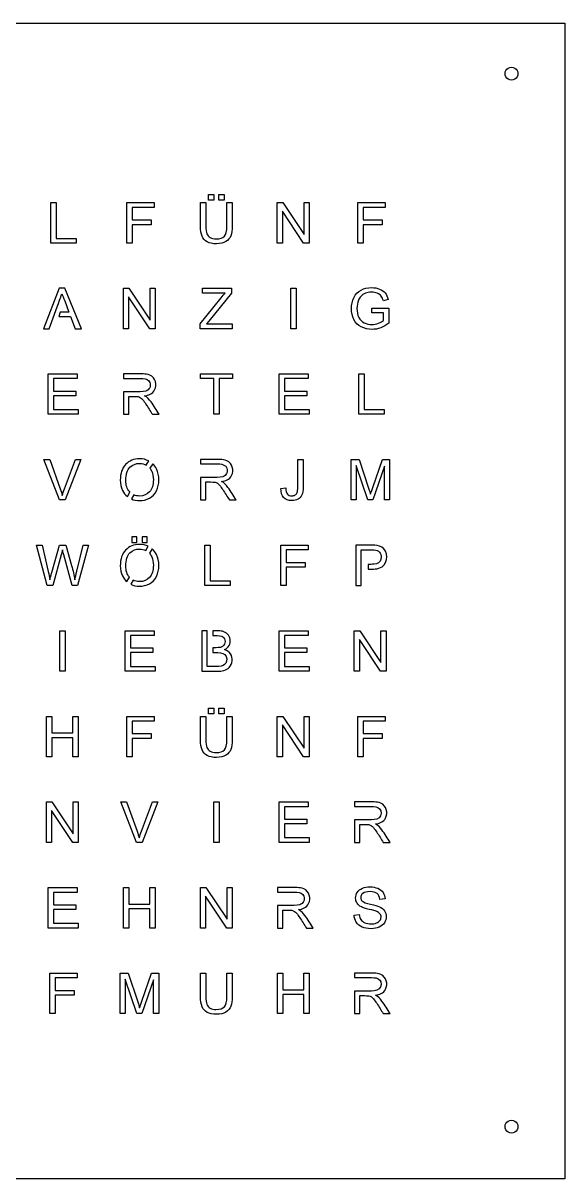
# Model space of a CAD drawing. Extents: x 0 to 450, y 0 to 450.
# Drawn here: x 238.8 to 450, y 0 to 450 of the extents above; entities that cross this region are included whole.
import ezdxf

# ---------------------------------------------------------------- set-up
doc = ezdxf.new("R2010")
doc.units = 0
doc.layers.get('0').update_dxf_attribs({"linetype": 'CONTINUOUS'})

msp = doc.modelspace()

# ---------------------------------------------------------------- linework, layer by layer
at = {"color": 7}
for p, q in [((0, 450), (450, 450)), ((450, 450), (450, 0)), ((431.67917, 430.345919), (431.67917, 430.345919)), ((311.106907, 381.060762), (311.106907, 383.26291)), ((311.106907, 383.26291), (313.126447, 383.26291)), ((313.126447, 383.26291), (313.126447, 381.060762)), ((315.113747, 381.060762), (315.113747, 383.26291)), ((315.113747, 383.26291), (317.133277, 383.26291)), ((317.133277, 383.26291), (317.133277, 381.060762)), ((249.667457, 364.345918), (249.667457, 380.093965)), ((249.667457, 380.093965), (251.751447, 380.093965)), ((251.751447, 380.093965), (251.751447, 366.204316)), ((279.259257, 364.345918), (279.259257, 380.093965)), ((279.259257, 380.093965), (289.883277, 380.093965)), ((289.883277, 378.235566), (281.343237, 378.235566)), ((281.343237, 378.235566), (281.343237, 373.358613)), ((289.883277, 380.093965), (289.883277, 378.235566)), ((307.959447, 370.995332), (307.959447, 380.093965)), ((307.959447, 380.093965), (310.043437, 380.093965)), ((310.043437, 380.093965), (310.043437, 371.006074)), ((313.126447, 381.060762), (311.106907, 381.060762)), ((317.133277, 381.060762), (315.113747, 381.060762)), ((318.261207, 380.093965), (320.345197, 380.093965)), ((318.261207, 371.006074), (318.261207, 380.093965)), ((320.345197, 380.093965), (320.345197, 370.995332)), ((337.905737, 364.345918), (337.905737, 380.093965)), ((337.905737, 380.093965), (340.043437, 380.093965)), ((340.043437, 380.093965), (348.314917, 367.729707)), ((348.314917, 367.729707), (348.314917, 380.093965)), ((348.314917, 380.093965), (350.312967, 380.093965)), ((350.312967, 380.093965), (350.312967, 364.345918)), ((369.259257, 364.345918), (369.259257, 380.093965)), ((369.259257, 380.093965), (379.883277, 380.093965)), ((379.883277, 378.235566), (371.343237, 378.235566)), ((371.343237, 378.235566), (371.343237, 373.358613)), ((379.883277, 380.093965), (379.883277, 378.235566)), ((348.175267, 364.345918), (339.903787, 376.720918)), ((339.903787, 376.720918), (339.903787, 364.345918)), ((281.343237, 373.358613), (288.733867, 373.358613)), ((288.733867, 371.500215), (281.343237, 371.500215)), ((281.343237, 371.500215), (281.343237, 364.345918)), ((288.733867, 373.358613), (288.733867, 371.500215)), ((371.343237, 373.358613), (378.733867, 373.358613)), ((378.733867, 371.500215), (371.343237, 371.500215)), ((371.343237, 371.500215), (371.343237, 364.345918)), ((378.733867, 373.358613), (378.733867, 371.500215)), ((251.751447, 366.204316), (259.507297, 366.204316)), ((259.507297, 366.204316), (259.507297, 364.345918)), ((259.507297, 364.345918), (249.667457, 364.345918)), ((281.343237, 364.345918), (279.259257, 364.345918)), ((339.903787, 364.345918), (337.905737, 364.345918)), ((350.312967, 364.345918), (348.175267, 364.345918)), ((371.343237, 364.345918), (369.259257, 364.345918)), ((252.84711, 346.76082), (246.79941, 331.01243)), ((255.09245, 346.76082), (252.84711, 346.76082)), ((261.53753, 331.01243), (255.09245, 346.76082)), ((277.905737, 331.012578), (277.905737, 346.760618)), ((277.905737, 346.760618), (280.043437, 346.760618)), ((280.043437, 346.760618), (288.314917, 334.396368)), ((288.314917, 334.396368), (288.314917, 346.760618)), ((288.314917, 346.760618), (290.312967, 346.760618)), ((290.312967, 346.760618), (290.312967, 331.012578)), ((308.808087, 344.902218), (308.808087, 346.760618)), ((308.808087, 346.760618), (320.087377, 346.760618)), ((320.087377, 346.760618), (320.087377, 344.902218)), ((343.180157, 331.012578), (343.180157, 346.760618)), ((343.180157, 346.760618), (345.264137, 346.760618)), ((345.264137, 346.760618), (345.264137, 331.012578)), ((288.175267, 331.012578), (279.903787, 343.387578)), ((279.903787, 343.387578), (279.903787, 331.012578)), ((307.894997, 332.946168), (315.962377, 343.033078)), ((317.595197, 344.902218), (308.808087, 344.902218)), ((320.087377, 344.902218), (311.246557, 333.977418)), ((381.129377, 342.356288), (379.249487, 341.840658)), ((255.0387, 341.84071), (256.68201, 337.47922)), ((374.694797, 339.036988), (381.365697, 339.047688)), ((374.694797, 337.189328), (374.694797, 339.036988)), ((381.365697, 339.047688), (381.365697, 333.203938)), ((253.32253, 337.47922), (252.70965, 335.78216)), ((252.70965, 335.78216), (257.32642, 335.78216)), ((256.68201, 337.47922), (253.32253, 337.47922)), ((257.32642, 335.78216), (259.16351, 331.01243)), ((311.246557, 333.977418), (310.290507, 332.870968)), ((379.324687, 337.189288), (374.694797, 337.189328)), ((379.324687, 334.256678), (379.324687, 337.189288)), ((246.79941, 331.01243), (249.0122, 331.01243)), ((259.16351, 331.01243), (261.53753, 331.01243)), ((279.903787, 331.012578), (277.905737, 331.012578)), ((290.312967, 331.012578), (288.175267, 331.012578)), ((307.894997, 331.012578), (307.894997, 332.946168)), ((320.345197, 331.012578), (307.894997, 331.012578)), ((310.290507, 332.870968), (320.345197, 332.870968)), ((320.345197, 332.870968), (320.345197, 331.012578)), ((345.264137, 331.012578), (343.180157, 331.012578)), ((248.571757, 297.679248), (248.571757, 313.427298)), ((248.571757, 313.427298), (259.958477, 313.427298)), ((259.958477, 311.568898), (250.655737, 311.568898)), ((250.655737, 311.568898), (250.655737, 306.745648)), ((259.958477, 313.427298), (259.958477, 311.568898)), ((277.95927, 313.42747), (277.95927, 313.42746)), ((307.970197, 311.568898), (307.970197, 313.427298)), ((307.970197, 313.427298), (320.452617, 313.427298)), ((313.158667, 311.568898), (307.970197, 311.568898)), ((313.158667, 297.679248), (313.158667, 311.568898)), ((320.452617, 311.568898), (315.242657, 311.568898)), ((315.242657, 311.568898), (315.242657, 297.679248)), ((320.452617, 313.427298), (320.452617, 311.568898)), ((338.571757, 297.679248), (338.571757, 313.427298)), ((338.571757, 313.427298), (349.958477, 313.427298)), ((349.958477, 311.568898), (340.655737, 311.568898)), ((340.655737, 311.568898), (340.655737, 306.745648)), ((349.958477, 313.427298), (349.958477, 311.568898)), ((369.667457, 297.679248), (369.667457, 313.427298)), ((369.667457, 313.427298), (371.751447, 313.427298)), ((371.751447, 313.427298), (371.751447, 299.537648)), ((250.655737, 306.745648), (259.367657, 306.745648)), ((259.367657, 306.745648), (259.367657, 304.897998)), ((340.655737, 306.745648), (349.367657, 306.745648)), ((349.367657, 306.745648), (349.367657, 304.897998)), ((259.367657, 304.897998), (250.655737, 304.897998)), ((250.655737, 304.897998), (250.655737, 299.537648)), ((349.367657, 304.897998), (340.655737, 304.897998)), ((340.655737, 304.897998), (340.655737, 299.537648)), ((260.323707, 297.679248), (248.571757, 297.679248)), ((250.655737, 299.537648), (260.323707, 299.537648)), ((260.323707, 299.537648), (260.323707, 297.679248)), ((315.242657, 297.679248), (313.158667, 297.679248)), ((350.323707, 297.679248), (338.571757, 297.679248)), ((340.655737, 299.537648), (350.323707, 299.537648)), ((350.323707, 299.537648), (350.323707, 297.679248)), ((379.507297, 297.679248), (369.667457, 297.679248)), ((371.751447, 299.537648), (379.507297, 299.537648)), ((379.507297, 299.537648), (379.507297, 297.679248)), ((253.029767, 264.345918), (246.928197, 280.093968)), ((246.928197, 280.093968), (249.184057, 280.093968)), ((249.184057, 280.093968), (253.276837, 268.653538)), ((254.952617, 268.653538), (259.206517, 280.093968)), ((261.333477, 280.093968), (255.167457, 264.345918)), ((259.206517, 280.093968), (261.333477, 280.093968)), ((284.23278, 280.37314), (284.23278, 280.37314)), ((286.83004, 277.91231), (287.80518, 279.52823)), ((307.95951, 280.09453), (307.95951, 280.09409)), ((345.887187, 269.244358), (345.887187, 280.093968)), ((345.887187, 280.093968), (347.971167, 280.093968)), ((347.971167, 280.093968), (347.971167, 269.362518)), ((366.638157, 264.345918), (366.638157, 280.093968)), ((366.638157, 280.093968), (369.774877, 280.093968)), ((369.774877, 280.093968), (373.502417, 268.943578)), ((375.092267, 269.136938), (378.862767, 280.093968)), ((378.862767, 280.093968), (381.666477, 280.093968)), ((381.666477, 280.093968), (381.666477, 264.345918)), ((289.32601, 278.46318), (288.26045, 276.69791)), ((289.32601, 278.46318), (289.32601, 278.46318)), ((373.201637, 264.345918), (368.646947, 277.752168)), ((368.646947, 277.752168), (368.646947, 264.345918)), ((379.657697, 277.526578), (375.081517, 264.345918)), ((379.657697, 264.345918), (379.657697, 277.526578)), ((279.46562, 265.70685), (280.47591, 267.38168)), ((281.9952, 266.31405), (281.04177, 264.7343)), ((339.312967, 268.814668), (341.192847, 269.072478)), ((339.312967, 268.814668), (339.312967, 268.814668)), ((255.167457, 264.345918), (253.029767, 264.345918)), ((368.646947, 264.345918), (366.638157, 264.345918)), ((375.081517, 264.345918), (373.201637, 264.345918)), ((381.666477, 264.345918), (379.657697, 264.345918)), ((281.17147, 249.92952), (281.17147, 247.72759)), ((283.19098, 249.92952), (281.17147, 249.92952)), ((281.17147, 247.72759), (283.19098, 247.72759)), ((283.19098, 247.72759), (283.19098, 249.92952)), ((285.17795, 249.92952), (285.17795, 247.72759)), ((287.19799, 249.92952), (285.17795, 249.92952)), ((285.17795, 247.72759), (287.19799, 247.72759)), ((287.19799, 247.72759), (287.19799, 249.92952)), ((248.249487, 231.012588), (244.070777, 246.760638)), ((244.070777, 246.760638), (246.208477, 246.760638)), ((246.208477, 246.760638), (248.603977, 236.437398)), ((249.978977, 236.125868), (252.976047, 246.760638)), ((253.717267, 243.011618), (250.376447, 231.012588)), ((252.976047, 246.760638), (255.489727, 246.760638)), ((257.992657, 231.012588), (254.673317, 243.011618)), ((255.489727, 246.760638), (257.745587, 238.789938)), ((259.754377, 236.641498), (262.225077, 246.760638)), ((264.319797, 246.760638), (260.001447, 231.012588)), ((262.225077, 246.760638), (264.319797, 246.760638)), ((284.23278, 247.03977), (284.23278, 247.03977)), ((286.60474, 244.69986), (287.57574, 246.30907)), ((289.13067, 245.30086), (288.08734, 243.57177)), ((289.13067, 245.30086), (289.13067, 245.30086)), ((309.667457, 231.012588), (309.667457, 246.760638)), ((309.667457, 246.760638), (311.751447, 246.760638)), ((311.751447, 246.760638), (311.751447, 232.870988)), ((339.259257, 231.012588), (339.259257, 246.760638)), ((339.259257, 246.760638), (349.883277, 246.760638)), ((349.883277, 244.902238), (341.343237, 244.902238)), ((341.343237, 244.902238), (341.343237, 240.025288)), ((349.883277, 246.760638), (349.883277, 244.902238)), ((372.6863, 246.76031), (368.52893, 246.76031)), ((368.52893, 246.76031), (368.52893, 231.01243)), ((374.95698, 246.76283), (374.95698, 246.76331)), ((341.343237, 240.025288), (348.733867, 240.025288)), ((348.733867, 240.025288), (348.733867, 238.166888)), ((373.26148, 239.2713), (373.26148, 237.41922)), ((279.26928, 232.54298), (280.29401, 234.24159)), ((348.733867, 238.166888), (341.343237, 238.166888)), ((341.343237, 238.166888), (341.343237, 231.012588)), ((250.376447, 231.012588), (248.249487, 231.012588)), ((260.001447, 231.012588), (257.992657, 231.012588)), ((281.76419, 233.09282), (280.80923, 231.511)), ((319.507297, 231.012588), (309.667457, 231.012588)), ((311.751447, 232.870988), (319.507297, 232.870988)), ((319.507297, 232.870988), (319.507297, 231.012588)), ((341.343237, 231.012588), (339.259257, 231.012588)), ((368.52893, 231.01243), (370.61252, 231.01243)), ((253.180157, 197.679248), (253.180157, 213.427298)), ((253.180157, 213.427298), (255.264137, 213.427298)), ((255.264137, 213.427298), (255.264137, 197.679248)), ((278.571757, 197.679248), (278.571757, 213.427298)), ((278.571757, 213.427298), (289.958477, 213.427298)), ((289.958477, 211.568898), (280.655737, 211.568898)), ((280.655737, 211.568898), (280.655737, 206.745648)), ((289.958477, 213.427298), (289.958477, 211.568898)), ((310.52378, 213.42734), (308.44174, 213.42734)), ((308.44174, 213.42734), (308.44174, 197.67947)), ((312.77368, 213.42734), (312.77368, 211.56906)), ((314.44345, 213.42791), (314.44439, 213.42787)), ((338.571757, 197.679248), (338.571757, 213.427298)), ((338.571757, 213.427298), (349.958477, 213.427298)), ((349.958477, 211.568898), (340.655737, 211.568898)), ((340.655737, 211.568898), (340.655737, 206.745648)), ((349.958477, 213.427298), (349.958477, 211.568898)), ((367.905737, 197.679248), (367.905737, 213.427298)), ((367.905737, 213.427298), (370.043437, 213.427298)), ((370.043437, 213.427298), (378.314917, 201.063038)), ((378.314917, 201.063038), (378.314917, 213.427298)), ((378.314917, 213.427298), (380.312967, 213.427298)), ((380.312967, 213.427298), (380.312967, 197.679248)), ((378.175267, 197.679248), (369.903787, 210.054248)), ((369.903787, 210.054248), (369.903787, 197.679248)), ((280.655737, 206.745648), (289.367657, 206.745648)), ((289.367657, 204.897998), (280.655737, 204.897998)), ((280.655737, 204.897998), (280.655737, 199.537648)), ((289.367657, 206.745648), (289.367657, 204.897998)), ((312.77368, 206.81017), (312.77368, 204.94776)), ((340.655737, 206.745648), (349.367657, 206.745648)), ((349.367657, 204.897998), (340.655737, 204.897998)), ((340.655737, 204.897998), (340.655737, 199.537648)), ((349.367657, 206.745648), (349.367657, 204.897998)), ((280.655737, 199.537648), (290.323707, 199.537648)), ((290.323707, 199.537648), (290.323707, 197.679248)), ((312.47396, 199.53775), (310.52678, 199.53775)), ((340.655737, 199.537648), (350.323707, 199.537648)), ((350.323707, 199.537648), (350.323707, 197.679248)), ((255.264137, 197.679248), (253.180157, 197.679248)), ((290.323707, 197.679248), (278.571757, 197.679248)), ((350.323707, 197.679248), (338.571757, 197.679248)), ((369.903787, 197.679248), (367.905737, 197.679248)), ((380.312967, 197.679248), (378.175267, 197.679248)), ((247.991677, 164.345918), (247.991677, 180.093968)), ((247.991677, 180.093968), (250.075657, 180.093968)), ((250.075657, 180.093968), (250.075657, 173.627168)), ((258.261207, 173.627168), (258.261207, 180.093968)), ((258.261207, 180.093968), (260.345197, 180.093968)), ((260.345197, 180.093968), (260.345197, 164.345918)), ((279.259257, 164.345918), (279.259257, 180.093968)), ((279.259257, 180.093968), (289.883277, 180.093968)), ((289.883277, 180.093968), (289.883277, 178.235568)), ((307.959447, 170.995328), (307.959447, 180.093968)), ((307.959447, 180.093968), (310.043437, 180.093968)), ((310.043437, 180.093968), (310.043437, 171.006078)), ((311.106907, 181.060758), (311.106907, 183.262908)), ((311.106907, 183.262908), (313.126447, 183.262908)), ((313.126447, 181.060758), (311.106907, 181.060758)), ((313.126447, 183.262908), (313.126447, 181.060758)), ((315.113747, 181.060758), (315.113747, 183.262908)), ((315.113747, 183.262908), (317.133277, 183.262908)), ((317.133277, 181.060758), (315.113747, 181.060758)), ((317.133277, 183.262908), (317.133277, 181.060758)), ((318.261207, 180.093968), (320.345197, 180.093968)), ((318.261207, 171.006078), (318.261207, 180.093968)), ((320.345197, 180.093968), (320.345197, 170.995328)), ((337.905737, 164.345918), (337.905737, 180.093968)), ((337.905737, 180.093968), (340.043437, 180.093968)), ((340.043437, 180.093968), (348.314917, 167.729708)), ((348.314917, 167.729708), (348.314917, 180.093968)), ((348.314917, 180.093968), (350.312967, 180.093968)), ((350.312967, 180.093968), (350.312967, 164.345918)), ((369.259257, 164.345918), (369.259257, 180.093968)), ((369.259257, 180.093968), (379.883277, 180.093968)), ((379.883277, 180.093968), (379.883277, 178.235568)), ((289.883277, 178.235568), (281.343237, 178.235568)), ((281.343237, 178.235568), (281.343237, 173.358618)), ((348.175267, 164.345918), (339.903787, 176.720918)), ((339.903787, 176.720918), (339.903787, 164.345918)), ((379.883277, 178.235568), (371.343237, 178.235568)), ((371.343237, 178.235568), (371.343237, 173.358618)), ((250.075657, 173.627168), (258.261207, 173.627168)), ((258.261207, 171.768768), (250.075657, 171.768768)), ((250.075657, 171.768768), (250.075657, 164.345918)), ((258.261207, 164.345918), (258.261207, 171.768768)), ((281.343237, 173.358618), (288.733867, 173.358618)), ((288.733867, 171.500218), (281.343237, 171.500218)), ((281.343237, 171.500218), (281.343237, 164.345918)), ((288.733867, 173.358618), (288.733867, 171.500218)), ((371.343237, 173.358618), (378.733867, 173.358618)), ((378.733867, 171.500218), (371.343237, 171.500218)), ((371.343237, 171.500218), (371.343237, 164.345918)), ((378.733867, 173.358618), (378.733867, 171.500218)), ((250.075657, 164.345918), (247.991677, 164.345918)), ((260.345197, 164.345918), (258.261207, 164.345918)), ((281.343237, 164.345918), (279.259257, 164.345918)), ((339.903787, 164.345918), (337.905737, 164.345918)), ((350.312967, 164.345918), (348.175267, 164.345918)), ((371.343237, 164.345918), (369.259257, 164.345918)), ((247.905737, 131.012578), (247.905737, 146.760618)), ((247.905737, 146.760618), (250.043437, 146.760618)), ((250.043437, 146.760618), (258.314917, 134.396368)), ((258.314917, 134.396368), (258.314917, 146.760618)), ((258.314917, 146.760618), (260.312967, 146.760618)), ((260.312967, 146.760618), (260.312967, 131.012578)), ((283.029767, 131.012578), (276.928197, 146.760618)), ((276.928197, 146.760618), (279.184057, 146.760618)), ((279.184057, 146.760618), (283.276837, 135.320188)), ((284.952617, 135.320188), (289.206517, 146.760618)), ((291.333477, 146.760618), (285.167457, 131.012578)), ((289.206517, 146.760618), (291.333477, 146.760618)), ((313.180157, 131.012578), (313.180157, 146.760618)), ((313.180157, 146.760618), (315.264137, 146.760618)), ((315.264137, 146.760618), (315.264137, 131.012578)), ((338.571757, 131.012578), (338.571757, 146.760618)), ((338.571757, 146.760618), (349.958477, 146.760618)), ((349.958477, 144.902218), (340.655737, 144.902218)), ((340.655737, 144.902218), (340.655737, 140.078978)), ((349.958477, 146.760618), (349.958477, 144.902218)), ((367.95947, 146.76116), (367.95947, 146.76061)), ((258.175267, 131.012578), (249.903787, 143.387578)), ((249.903787, 143.387578), (249.903787, 131.012578)), ((340.655737, 140.078978), (349.367657, 140.078978)), ((349.367657, 140.078978), (349.367657, 138.231328)), ((349.367657, 138.231328), (340.655737, 138.231328)), ((340.655737, 138.231328), (340.655737, 132.870968)), ((249.903787, 131.012578), (247.905737, 131.012578)), ((260.312967, 131.012578), (258.175267, 131.012578)), ((285.167457, 131.012578), (283.029767, 131.012578)), ((315.264137, 131.012578), (313.180157, 131.012578)), ((350.323707, 131.012578), (338.571757, 131.012578)), ((340.655737, 132.870968), (350.323707, 132.870968)), ((350.323707, 132.870968), (350.323707, 131.012578)), ((248.571757, 97.679258), (248.571757, 113.427308)), ((248.571757, 113.427308), (259.958477, 113.427308)), ((259.958477, 113.427308), (259.958477, 111.568908)), ((277.991677, 97.679258), (277.991677, 113.427308)), ((277.991677, 113.427308), (280.075657, 113.427308)), ((280.075657, 113.427308), (280.075657, 106.960508)), ((288.261207, 106.960508), (288.261207, 113.427308)), ((288.261207, 113.427308), (290.345197, 113.427308)), ((290.345197, 113.427308), (290.345197, 97.679258)), ((307.905737, 97.679258), (307.905737, 113.427308)), ((307.905737, 113.427308), (310.043437, 113.427308)), ((310.043437, 113.427308), (318.314917, 101.063048)), ((318.314917, 101.063048), (318.314917, 113.427308)), ((318.314917, 113.427308), (320.312967, 113.427308)), ((320.312967, 113.427308), (320.312967, 97.679258)), ((337.95924, 113.42724), (337.95924, 113.42727)), ((259.958477, 111.568908), (250.655737, 111.568908)), ((250.655737, 111.568908), (250.655737, 106.745668)), ((318.175267, 97.679258), (309.903787, 110.054258)), ((309.903787, 110.054258), (309.903787, 97.679258)), ((379.883277, 108.990788), (377.885227, 108.840398)), ((250.655737, 106.745668), (259.367657, 106.745668)), ((259.367657, 104.898008), (250.655737, 104.898008)), ((250.655737, 104.898008), (250.655737, 99.537658)), ((259.367657, 106.745668), (259.367657, 104.898008)), ((280.075657, 106.960508), (288.261207, 106.960508)), ((288.261207, 105.102118), (280.075657, 105.102118)), ((280.075657, 105.102118), (280.075657, 97.679258)), ((288.261207, 97.679258), (288.261207, 105.102118)), ((250.655737, 99.537658), (260.323707, 99.537658)), ((260.323707, 99.537658), (260.323707, 97.679258)), ((367.819797, 102.738828), (369.785627, 102.910708)), ((367.819797, 102.738828), (367.819797, 102.738828)), ((260.323707, 97.679258), (248.571757, 97.679258)), ((280.075657, 97.679258), (277.991677, 97.679258)), ((290.345197, 97.679258), (288.261207, 97.679258)), ((309.903787, 97.679258), (307.905737, 97.679258)), ((320.312967, 97.679258), (318.175267, 97.679258)), ((249.259257, 64.345918), (249.259257, 80.093968)), ((249.259257, 80.093968), (259.883277, 80.093968)), ((259.883277, 78.235568), (251.343237, 78.235568)), ((251.343237, 78.235568), (251.343237, 73.358618)), ((259.883277, 80.093968), (259.883277, 78.235568)), ((276.638157, 64.345918), (276.638157, 80.093968)), ((276.638157, 80.093968), (279.774877, 80.093968)), ((283.201637, 64.345918), (278.646947, 77.752168)), ((278.646947, 77.752168), (278.646947, 64.345918)), ((279.774877, 80.093968), (283.502417, 68.943578)), ((289.657697, 77.526578), (285.081517, 64.345918)), ((285.092267, 69.136938), (288.862767, 80.093968)), ((288.862767, 80.093968), (291.666477, 80.093968)), ((289.657697, 64.345918), (289.657697, 77.526578)), ((291.666477, 80.093968), (291.666477, 64.345918)), ((307.959447, 70.995328), (307.959447, 80.093968)), ((307.959447, 80.093968), (310.043437, 80.093968)), ((310.043437, 80.093968), (310.043437, 71.006078)), ((318.261207, 80.093968), (320.345197, 80.093968)), ((318.261207, 71.006078), (318.261207, 80.093968)), ((320.345197, 80.093968), (320.345197, 70.995328)), ((337.991677, 64.345918), (337.991677, 80.093968)), ((337.991677, 80.093968), (340.075657, 80.093968)), ((340.075657, 80.093968), (340.075657, 73.627168)), ((348.261207, 73.627168), (348.261207, 80.093968)), ((348.261207, 80.093968), (350.345197, 80.093968)), ((350.345197, 80.093968), (350.345197, 64.345918)), ((367.95947, 80.09393), (367.95947, 80.09389)), ((251.343237, 73.358618), (258.733867, 73.358618)), ((258.733867, 73.358618), (258.733867, 71.500218)), ((340.075657, 73.627168), (348.261207, 73.627168)), ((258.733867, 71.500218), (251.343237, 71.500218)), ((251.343237, 71.500218), (251.343237, 64.345918)), ((348.261207, 71.768768), (340.075657, 71.768768)), ((340.075657, 71.768768), (340.075657, 64.345918)), ((348.261207, 64.345918), (348.261207, 71.768768)), ((251.343237, 64.345918), (249.259257, 64.345918)), ((278.646947, 64.345918), (276.638157, 64.345918)), ((285.081517, 64.345918), (283.201637, 64.345918)), ((291.666477, 64.345918), (289.657697, 64.345918)), ((340.075657, 64.345918), (337.991677, 64.345918)), ((350.345197, 64.345918), (348.261207, 64.345918)), ((431.67917, 20.34592), (431.67917, 20.34592)), ((450, 0), (0, 0))]:
    msp.add_line(p, q, dxfattribs=at)
for points in [[(426.67917, 430.345919), (426.67917, 431.239083), (427.155667, 432.064401), (427.92917, 432.510983)], [(427.92917, 432.510983), (428.702673, 432.957565), (429.655667, 432.957565), (430.42917, 432.510983)], [(430.42917, 432.510983), (431.202673, 432.064401), (431.67917, 431.239083), (431.67917, 430.345919)], [(427.92917, 428.180855), (427.155667, 428.627437), (426.67917, 429.452755), (426.67917, 430.345919)], [(430.42917, 428.180855), (429.655667, 427.734274), (428.702673, 427.734274), (427.92917, 428.180855)], [(431.67917, 430.345919), (431.67917, 429.452755), (431.202673, 428.627437), (430.42917, 428.180855)], [(308.561017, 367.042207), (308.15997, 368.009004), (307.959447, 369.326712), (307.959447, 370.995332)], [(310.043437, 371.006074), (310.043437, 369.638236), (310.16876, 368.62847), (310.419407, 367.976777)], [(317.283667, 366.999238), (317.93536, 367.6939), (318.261207, 369.029512), (318.261207, 371.006074)], [(320.345197, 370.995332), (320.345197, 369.41265), (320.16616, 368.155814), (319.808087, 367.224824)], [(310.569797, 364.840059), (309.63165, 365.348523), (308.962057, 366.082572), (308.561017, 367.042207)], [(310.419407, 367.976777), (310.67722, 367.332247), (311.11407, 366.834525), (311.729957, 366.483613)], [(314.189917, 364.077363), (312.714657, 364.077363), (311.50795, 364.331595), (310.569797, 364.840059)], [(311.729957, 366.483613), (312.353003, 366.132702), (313.112117, 365.957246), (314.007297, 365.957246)], [(314.007297, 365.957246), (315.53985, 365.957246), (316.631973, 366.304577), (317.283667, 366.999238)], [(317.863747, 364.947481), (316.93276, 364.367403), (315.70815, 364.077363), (314.189917, 364.077363)], [(319.808087, 367.224824), (319.450013, 366.293835), (318.8019, 365.534721), (317.863747, 364.947481)], [(370.526837, 346.062338), (371.729957, 346.706872), (373.115697, 347.029138), (374.684057, 347.029138)], [(374.684057, 347.029138), (375.82273, 347.029138), (376.8504, 346.842938), (377.767067, 346.470538)], [(249.0122, 331.01243), (250.34709, 334.72387), (251.82455, 338.76376), (253.07293, 342.09857)], [(253.07293, 342.09857), (253.42647, 343.1174), (253.60401, 343.58188), (253.95069, 344.55657)], [(253.95069, 344.55657), (254.30526, 343.7102), (254.5374, 343.16558), (255.0387, 341.84071)], [(315.962377, 343.033078), (316.535297, 343.749225), (317.07957, 344.372272), (317.595197, 344.902218)], [(366.799297, 338.811358), (366.799297, 340.343912), (367.11798, 341.772625), (367.755347, 343.097498)], [(367.755347, 343.097498), (368.39988, 344.429525), (369.32371, 345.417805), (370.526837, 346.062338)], [(369.549297, 342.109218), (369.14825, 341.135258), (368.947727, 340.078942), (368.947727, 338.940268)], [(370.537577, 343.666828), (370.11505, 343.194175), (369.785623, 342.674972), (369.549297, 342.109218)], [(372.224097, 344.805508), (371.529437, 344.519048), (370.967263, 344.139488), (370.537577, 343.666828)], [(374.694797, 345.245928), (373.742323, 345.245928), (372.918757, 345.099122), (372.224097, 344.805508)], [(376.864727, 344.826988), (376.213033, 345.106282), (375.489723, 345.245928), (374.694797, 345.245928)], [(378.368627, 343.731288), (378.01772, 344.189622), (377.51642, 344.554855), (376.864727, 344.826988)], [(377.767067, 346.470538), (378.690893, 346.105305), (379.4142, 345.593262), (379.936987, 344.934408)], [(379.249487, 341.840658), (379.01316, 342.642745), (378.71954, 343.272955), (378.368627, 343.731288)], [(379.936987, 344.934408), (380.459773, 344.275555), (380.857237, 343.416182), (381.129377, 342.356288)], [(367.766087, 334.611168), (367.12156, 335.864422), (366.799297, 337.264485), (366.799297, 338.811358)], [(368.947727, 338.940268), (368.947727, 337.536622), (369.187637, 336.362142), (369.667457, 335.416828)], [(370.623517, 331.732258), (369.363097, 332.398278), (368.41062, 333.357915), (367.766087, 334.611168)], [(369.667457, 335.416828), (370.154437, 334.471515), (370.85984, 333.769692), (371.783667, 333.311358)], [(371.783667, 333.311358), (372.707493, 332.853025), (373.688613, 332.623858), (374.727027, 332.623858)], [(374.727027, 332.623858), (375.629373, 332.623858), (376.510233, 332.795735), (377.369607, 333.139488)], [(377.369607, 333.139488), (378.22898, 333.490402), (378.880673, 333.862798), (379.324687, 334.256678)], [(381.365697, 333.203938), (380.34161, 332.387532), (379.285297, 331.771648), (378.196757, 331.356288)], [(374.845197, 330.743978), (373.298317, 330.743978), (371.89109, 331.073405), (370.623517, 331.732258)], [(378.196757, 331.356288), (377.108217, 330.948082), (375.99103, 330.743978), (374.845197, 330.743978)], [(282.88463, 313.42747), (281.24283, 313.42747), (279.60107, 313.42747), (277.95927, 313.42747)], [(277.95927, 313.42746), (277.95927, 312.8473), (277.95927, 312.26715), (277.95927, 311.68699)], [(277.95927, 311.68699), (280.48996, 311.67639), (283.02165, 311.70899), (285.55168, 311.66939)], [(288.27837, 312.94259), (286.56069, 313.60789), (284.68715, 313.38579), (282.88463, 313.42747)], [(285.55168, 311.66939), (286.64716, 311.63249), (287.85059, 311.13533), (288.24471, 310.03186)], [(290.08214, 307.15783), (291.1274, 309.13547), (290.39326, 312.0088), (288.27837, 312.94259)], [(282.33956, 306.47695), (280.87893, 306.47656), (279.41985, 306.47778), (277.95927, 306.47746)], [(277.95927, 306.47746), (277.95927, 303.54465), (277.95927, 300.61184), (277.95927, 297.67903)], [(286.65404, 306.73224), (285.24982, 306.3404), (283.77868, 306.51766), (282.33956, 306.47695)], [(286.11278, 304.84453), (287.66469, 305.0297), (289.33353, 305.69066), (290.08214, 307.15783)], [(288.24471, 310.03186), (288.75708, 308.74011), (288.02125, 307.0999), (286.65404, 306.73224)], [(280.04337, 304.6724), (281.23556, 304.6489), (282.43454, 304.733), (283.62043, 304.597)], [(280.04337, 297.67903), (280.04337, 300.01016), (280.04337, 302.34128), (280.04337, 304.6724)], [(283.62043, 304.597), (285.07649, 304.24121), (285.84063, 302.82946), (286.64528, 301.7008)], [(288.6849, 302.56782), (288.00548, 303.49978), (287.19715, 304.38936), (286.11278, 304.84453)], [(286.64528, 301.7008), (287.51936, 300.371), (288.35925, 299.01909), (289.21751, 297.67907)], [(291.83852, 297.67907), (290.78318, 299.30589), (289.77353, 300.96326), (288.6849, 302.56782)], [(277.95927, 297.67903), (278.65396, 297.67903), (279.34868, 297.67903), (280.04337, 297.67903)], [(289.21751, 297.67907), (290.09119, 297.67907), (290.96484, 297.67907), (291.83852, 297.67907)], [(284.23278, 280.37314), (282.01274, 280.37314), (280.20111, 279.63192), (278.79747, 278.1495)], [(287.80518, 279.52823), (286.72973, 280.08967), (285.53974, 280.37314), (284.23278, 280.37314)], [(312.88488, 280.09453), (311.24309, 280.09453), (309.6013, 280.09453), (307.95951, 280.09453)], [(307.95951, 280.09409), (307.95951, 279.51411), (307.95951, 278.93413), (307.95951, 278.35414)], [(318.27812, 279.60966), (316.56061, 280.27497), (314.68723, 280.05285), (312.88488, 280.09453)], [(320.082, 273.82489), (321.12798, 275.80245), (320.39336, 278.67627), (318.27812, 279.60966)], [(278.79747, 278.1495), (277.3938, 276.67424), (276.69165, 274.62996), (276.69165, 272.01603)], [(278.84036, 271.98347), (278.84036, 274.35391), (279.37003, 276.0442), (280.42992, 277.05396)], [(280.42992, 277.05396), (281.49699, 278.07089), (282.76839, 278.57945), (284.24363, 278.57945)], [(284.24363, 278.57945), (285.19295, 278.57945), (286.0543, 278.35521), (286.83004, 277.91231)], [(288.26045, 276.69791), (288.52853, 276.36025), (288.75972, 275.98275), (288.94877, 275.56051)], [(288.94877, 275.56051), (289.38562, 274.60804), (289.60403, 273.4912), (289.60403, 272.2093)], [(290.82876, 276.41989), (290.44133, 277.213), (289.93974, 277.89346), (289.32601, 278.46318)], [(291.75221, 272.19845), (291.75221, 273.77396), (291.44466, 275.18096), (290.82876, 276.41989)], [(307.95951, 278.35414), (310.45664, 278.34714), (312.95357, 278.36774), (315.45076, 278.34234)], [(315.45076, 278.34234), (316.57672, 278.32074), (317.8368, 277.83965), (318.24444, 276.69848)], [(318.24444, 276.69848), (318.75673, 275.40683), (318.02177, 273.7664), (316.6543, 273.39886)], [(276.69165, 272.01603), (276.69165, 270.63387), (276.99288, 269.3229), (277.59444, 268.08397)], [(280.36584, 267.49331), (279.34892, 268.58901), (278.84036, 270.08568), (278.84036, 271.98347)], [(289.60403, 272.2093), (289.60403, 270.18261), (289.09548, 268.61788), (288.07855, 267.51501)], [(290.78587, 267.9124), (291.4304, 269.17282), (291.75221, 270.60144), (291.75221, 272.19845)], [(312.33984, 273.14357), (310.87805, 273.14257), (309.42109, 273.14557), (307.95951, 273.14557)], [(307.95951, 273.14557), (307.95951, 270.21242), (307.95951, 267.27926), (307.95951, 264.34611)], [(310.04363, 271.33948), (311.23582, 271.31608), (312.43472, 271.39978), (313.62066, 271.26458)], [(310.04363, 264.34611), (310.04363, 266.67723), (310.04363, 269.00835), (310.04363, 271.33948)], [(316.6543, 273.39886), (315.25007, 273.00703), (313.77894, 273.18428), (312.33984, 273.14357)], [(313.62066, 271.26458), (315.07614, 270.90764), (315.84047, 269.49664), (316.64501, 268.36786)], [(316.11301, 271.51159), (317.66493, 271.69664), (319.33326, 272.35803), (320.082, 273.82489)], [(318.68471, 269.23489), (318.00558, 270.16695), (317.19733, 271.05651), (316.11301, 271.51159)], [(253.276837, 268.653538), (253.606263, 267.736872), (253.881977, 266.877495), (254.103977, 266.075408)], [(254.103977, 266.075408), (254.34747, 266.934782), (254.63035, 267.794158), (254.952617, 268.653538)], [(277.59444, 268.08397), (278.05322, 267.13907), (278.67775, 266.34766), (279.46562, 265.70685)], [(280.47591, 267.38168), (280.43911, 267.41878), (280.40201, 267.45488), (280.36584, 267.49331)], [(284.21159, 265.86033), (283.4013, 265.86033), (282.66269, 266.01257), (281.9952, 266.31405)], [(288.07855, 267.51501), (287.06877, 266.41214), (285.77996, 265.86033), (284.21159, 265.86033)], [(288.04651, 265.04436), (289.22814, 265.69605), (290.14135, 266.65198), (290.78587, 267.9124)], [(316.64501, 268.36786), (317.51909, 267.03807), (318.35895, 265.68615), (319.21721, 264.34614)], [(321.83825, 264.34614), (320.78296, 265.97296), (319.77321, 267.63025), (318.68471, 269.23489)], [(340.365697, 265.269748), (339.63523, 266.064668), (339.28432, 267.246308), (339.312967, 268.814668)], [(341.192847, 269.072478), (341.24298, 267.869358), (341.468567, 267.045792), (341.869607, 266.601778)], [(341.869607, 266.601778), (342.270647, 266.157765), (342.82566, 265.935758), (343.534647, 265.935758)], [(343.534647, 265.935758), (344.057433, 265.935758), (344.508603, 266.053925), (344.888157, 266.290258)], [(344.888157, 266.290258), (345.267717, 266.533745), (345.52911, 266.859592), (345.672337, 267.267798)], [(345.672337, 267.267798), (345.81557, 267.683158), (345.887187, 268.342012), (345.887187, 269.244358)], [(347.487767, 266.300998), (347.172667, 265.577692), (346.667787, 265.026258), (345.973127, 264.646698)], [(347.971167, 269.362518), (347.971167, 268.044812), (347.810033, 267.024305), (347.487767, 266.300998)], [(373.502417, 268.943578), (373.84617, 267.905165), (374.096823, 267.128145), (374.254377, 266.612518)], [(374.254377, 266.612518), (374.43341, 267.185438), (374.712707, 268.026912), (375.092267, 269.136938)], [(281.04177, 264.7343), (282.00644, 264.2985), (283.06552, 264.07749), (284.22193, 264.07749)], [(284.22193, 264.07749), (285.58978, 264.07749), (286.86486, 264.39983), (288.04651, 265.04436)], [(307.95951, 264.34611), (308.65422, 264.34611), (309.34891, 264.34611), (310.04363, 264.34611)], [(319.21721, 264.34614), (320.09089, 264.34614), (320.96457, 264.34614), (321.83825, 264.34614)], [(343.545387, 264.077368), (342.163227, 264.077368), (341.10333, 264.474828), (340.365697, 265.269748)], [(345.973127, 264.646698), (345.285627, 264.267145), (344.47638, 264.077368), (343.545387, 264.077368)], [(254.179177, 244.859268), (254.014463, 244.135962), (253.860493, 243.520078), (253.717267, 243.011618)], [(254.673317, 243.011618), (254.394023, 244.014218), (254.22931, 244.630102), (254.179177, 244.859268)], [(278.79747, 244.81614), (277.3938, 243.34088), (276.69165, 241.29659), (276.69165, 238.68266)], [(284.23278, 247.03977), (282.01274, 247.03977), (280.20111, 246.29856), (278.79747, 244.81614)], [(278.84036, 238.65011), (278.84036, 241.02055), (279.37003, 242.71083), (280.42992, 243.7206)], [(280.42992, 243.7206), (281.49699, 244.73752), (282.76839, 245.24608), (284.24363, 245.24608)], [(287.57574, 246.30907), (286.56096, 246.79413), (285.44759, 247.03977), (284.23278, 247.03977)], [(284.24363, 245.24608), (285.10207, 245.24608), (285.88825, 245.06202), (286.60474, 244.69986)], [(288.08734, 243.57177), (288.43156, 243.18482), (288.72014, 242.73831), (288.94877, 242.22766)], [(290.82876, 243.08704), (290.40144, 243.96184), (289.83332, 244.69784), (289.13067, 245.30086)], [(291.75221, 238.86508), (291.75221, 240.4406), (291.44466, 241.84811), (290.82876, 243.08704)], [(370.61252, 244.90202), (372.49696, 244.87462), (374.38672, 244.96982), (376.26645, 244.82292)], [(370.61252, 231.01243), (370.61252, 235.64748), (370.61252, 240.2677), (370.61252, 244.90202)], [(374.95698, 246.76331), (374.19604, 246.77031), (373.43081, 246.74011), (372.6863, 246.76031)], [(378.60688, 245.99957), (377.48076, 246.63289), (376.22515, 246.75052), (374.95698, 246.76283)], [(376.26645, 244.82292), (377.88597, 244.65478), (378.71242, 242.80267), (378.31801, 241.3482)], [(378.71901, 238.32924), (381.16334, 240.0732), (381.20493, 244.37444), (378.60688, 245.99957)], [(257.745587, 238.789938), (258.31134, 236.813372), (258.719543, 234.954972), (258.970197, 233.214738)], [(276.69165, 238.68266), (276.69165, 237.3005), (276.99288, 235.99005), (277.59444, 234.75112)], [(280.29401, 234.24159), (279.32584, 235.32969), (278.84036, 236.79837), (278.84036, 238.65011)], [(289.60403, 238.87593), (289.60403, 236.84924), (289.09548, 235.28451), (288.07855, 234.18164)], [(288.94877, 242.22766), (289.38562, 241.27519), (289.60403, 240.15783), (289.60403, 238.87593)], [(290.78587, 234.57904), (291.4304, 235.83945), (291.75221, 237.26807), (291.75221, 238.86508)], [(375.6205, 239.3199), (374.83583, 239.2559), (374.04861, 239.2666), (373.26148, 239.2713)], [(378.31801, 241.3482), (378.09922, 240.08101), (376.82115, 239.36677), (375.6205, 239.3199)], [(248.603977, 236.437398), (248.86179, 235.356018), (249.083797, 234.281798), (249.269997, 233.214738)], [(249.269997, 233.214738), (249.671037, 234.897678), (249.907363, 235.868055), (249.978977, 236.125868)], [(258.970197, 233.214738), (259.170717, 234.210178), (259.43211, 235.352432), (259.754377, 236.641498)], [(277.59444, 234.75112), (278.01401, 233.88697), (278.57443, 233.1528), (279.26928, 232.54298)], [(288.07855, 234.18164), (287.06877, 233.07878), (285.77996, 232.52748), (284.21159, 232.52748)], [(288.04651, 231.71099), (289.22814, 232.36268), (290.14135, 233.31862), (290.78587, 234.57904)], [(373.26148, 237.41922), (375.13298, 237.40822), (377.08471, 237.30482), (378.71901, 238.32924)], [(280.80923, 231.511), (281.83523, 231.00176), (282.97186, 230.74413), (284.22193, 230.74413)], [(284.21159, 232.52748), (283.30655, 232.52748), (282.49108, 232.71672), (281.76419, 233.09282)], [(284.22193, 230.74413), (285.58978, 230.74413), (286.86486, 231.06646), (288.04651, 231.71099)], [(310.52678, 199.53775), (310.52678, 204.16961), (310.52678, 208.79803), (310.52378, 213.42734)], [(314.44439, 213.42787), (313.88784, 213.43787), (313.32978, 213.42587), (312.77368, 213.42734)], [(312.77368, 211.56906), (313.93721, 211.56806), (315.12042, 211.63976), (316.23911, 211.28329)], [(316.49137, 213.19846), (315.81798, 213.3652), (315.13232, 213.41587), (314.44345, 213.42791)], [(319.50979, 210.0679), (319.23703, 211.5931), (318.01201, 212.87864), (316.49137, 213.19846)], [(317.11192, 207.77704), (316.4017, 206.82445), (315.09288, 206.82107), (314.01804, 206.81017)], [(316.23911, 211.28329), (317.56025, 210.75517), (317.89056, 208.8792), (317.11192, 207.77704)], [(317.36884, 206.05833), (318.87818, 206.71768), (319.84957, 208.43663), (319.50979, 210.0679)], [(314.01804, 206.81017), (313.60328, 206.80991), (313.18849, 206.81014), (312.77368, 206.81017)], [(312.77368, 204.94776), (314.08008, 204.94376), (315.41417, 205.05429), (316.66337, 204.61237)], [(316.66337, 204.61237), (317.87085, 204.16786), (318.40803, 202.72664), (318.09738, 201.53556)], [(319.19457, 205.04289), (318.68898, 205.53532), (318.04226, 205.8625), (317.36884, 206.05833)], [(319.55012, 199.6334), (320.64144, 201.23675), (320.65946, 203.65499), (319.19457, 205.04289)], [(316.0417, 199.64782), (314.86357, 199.45902), (313.66284, 199.56622), (312.47396, 199.53775)], [(315.25527, 197.69967), (316.84351, 197.76687), (318.64947, 198.19479), (319.55012, 199.6334)], [(318.09738, 201.53556), (317.89572, 200.54491), (317.02558, 199.8039), (316.0417, 199.64782)], [(308.44174, 197.67947), (310.71279, 197.69057), (312.9848, 197.65567), (315.25527, 197.69967)], [(310.043437, 171.006078), (310.043437, 169.638238), (310.16876, 168.628472), (310.419407, 167.976778)], [(317.283667, 166.999238), (317.93536, 167.693898), (318.261207, 169.029512), (318.261207, 171.006078)], [(308.561017, 167.042208), (308.15997, 168.009002), (307.959447, 169.326708), (307.959447, 170.995328)], [(310.569797, 164.840058), (309.63165, 165.348525), (308.962057, 166.082575), (308.561017, 167.042208)], [(310.419407, 167.976778), (310.67722, 167.332245), (311.11407, 166.834525), (311.729957, 166.483618)], [(314.007297, 165.957248), (315.53985, 165.957248), (316.631973, 166.304578), (317.283667, 166.999238)], [(319.808087, 167.224828), (319.450013, 166.293835), (318.8019, 165.534718), (317.863747, 164.947478)], [(320.345197, 170.995328), (320.345197, 169.412648), (320.16616, 168.155815), (319.808087, 167.224828)], [(314.189917, 164.077368), (312.714657, 164.077368), (311.50795, 164.331598), (310.569797, 164.840058)], [(311.729957, 166.483618), (312.353003, 166.132705), (313.112117, 165.957248), (314.007297, 165.957248)], [(317.863747, 164.947478), (316.93276, 164.367405), (315.70815, 164.077368), (314.189917, 164.077368)], [(372.88487, 146.76116), (371.24308, 146.76116), (369.60126, 146.76116), (367.95947, 146.76116)], [(367.95947, 146.76061), (367.95947, 146.1808), (367.95947, 145.601), (367.95947, 145.02119)], [(367.95947, 145.02119), (370.45684, 145.01419), (372.95295, 145.03389), (375.45072, 145.00899)], [(378.27809, 146.27682), (376.56052, 146.94179), (374.68719, 146.71936), (372.88487, 146.76116)], [(375.45072, 145.00899), (376.57668, 144.98759), (377.83705, 144.50681), (378.24438, 143.36532)], [(380.08196, 140.49154), (381.12804, 142.46928), (380.39309, 145.34292), (378.27809, 146.27682)], [(372.46577, 139.81072), (370.96201, 139.80972), (369.46294, 139.81272), (367.95947, 139.81272)], [(367.95947, 139.81272), (367.95947, 136.87958), (367.95947, 133.94641), (367.95947, 131.01326)], [(376.75737, 140.10062), (375.36915, 139.66509), (373.89764, 139.85229), (372.46577, 139.81072)], [(376.11297, 138.17824), (377.66489, 138.36326), (379.33319, 139.02467), (380.08196, 140.49154)], [(378.24438, 143.36532), (378.73801, 142.11122), (378.06843, 140.5143), (376.75737, 140.10062)], [(283.276837, 135.320188), (283.606263, 134.403522), (283.881977, 133.544148), (284.103977, 132.742068)], [(284.103977, 132.742068), (284.34747, 133.601442), (284.63035, 134.460815), (284.952617, 135.320188)], [(370.04356, 138.00612), (371.23575, 137.98272), (372.43468, 138.06642), (373.62062, 137.93122)], [(370.04356, 131.01326), (370.04356, 133.34422), (370.04356, 135.67517), (370.04356, 138.00612)], [(373.62062, 137.93122), (375.07607, 137.57427), (375.84045, 136.16328), (376.64497, 135.03451)], [(378.68509, 135.90152), (378.00567, 136.83349), (377.19734, 137.72307), (376.11297, 138.17824)], [(376.64497, 135.03451), (377.51894, 133.70482), (378.35892, 132.35314), (379.21717, 131.01329)], [(381.83821, 131.01329), (380.78305, 132.63993), (379.77356, 134.29714), (378.68509, 135.90152)], [(367.95947, 131.01326), (368.65416, 131.01326), (369.34887, 131.01326), (370.04356, 131.01326)], [(379.21717, 131.01329), (380.09085, 131.01329), (380.96453, 131.01329), (381.83821, 131.01329)], [(337.95924, 113.42727), (337.95924, 112.84727), (337.95924, 112.26731), (337.95924, 111.68731)], [(342.88461, 113.42724), (341.24282, 113.42724), (339.60103, 113.42724), (337.95924, 113.42724)], [(348.27833, 112.94286), (346.5606, 113.60784), (344.68711, 113.38546), (342.88461, 113.42724)], [(350.0821, 107.15759), (351.12747, 109.1354), (350.39296, 112.00857), (348.27833, 112.94286)], [(369.098127, 111.579648), (369.549293, 112.274315), (370.208147, 112.800685), (371.074687, 113.158758)], [(371.074687, 113.158758), (371.94122, 113.516832), (372.904437, 113.695868), (373.964337, 113.695868)], [(373.964337, 113.695868), (375.13165, 113.695868), (376.159317, 113.506088), (377.047337, 113.126528)], [(377.047337, 113.126528), (377.942523, 112.754135), (378.630023, 112.202702), (379.109837, 111.472228)], [(337.95924, 111.68731), (340.49008, 111.67661), (343.02193, 111.70951), (345.55214, 111.66971)], [(345.55214, 111.66971), (346.6476, 111.63291), (347.85082, 111.13536), (348.24467, 110.03186)], [(348.24467, 110.03186), (348.75701, 108.74006), (348.02131, 107.09975), (346.654, 106.73206)], [(368.421367, 109.356018), (368.421367, 110.150938), (368.646953, 110.892148), (369.098127, 111.579648)], [(368.969217, 107.390198), (368.603983, 107.977438), (368.421367, 108.632712), (368.421367, 109.356018)], [(371.289527, 111.160708), (370.716613, 110.702375), (370.430157, 110.147362), (370.430157, 109.495668)], [(370.430157, 109.495668), (370.430157, 108.929915), (370.634257, 108.464422), (371.042457, 108.099188)], [(371.042457, 108.099188), (371.443497, 107.733948), (372.48907, 107.357972), (374.179177, 106.971258)], [(374.050267, 111.858948), (372.789853, 111.858948), (371.869607, 111.626202), (371.289527, 111.160708)], [(376.789527, 111.096258), (376.17364, 111.604718), (375.260553, 111.858948), (374.050267, 111.858948)], [(377.885227, 108.840398), (377.777807, 109.835838), (377.412573, 110.587792), (376.789527, 111.096258)], [(379.109837, 111.472228), (379.589657, 110.741762), (379.84747, 109.914615), (379.883277, 108.990788)], [(342.38209, 106.47727), (340.90669, 106.4765), (339.43447, 106.47927), (337.95924, 106.47827)], [(337.95924, 106.47827), (337.95924, 103.54528), (337.95924, 100.6123), (337.95924, 97.67931)], [(340.04333, 104.67217), (341.23552, 104.64877), (342.43445, 104.73247), (343.62039, 104.59727)], [(340.04333, 97.67931), (340.04333, 100.01026), (340.04333, 102.34122), (340.04333, 104.67217)], [(346.654, 106.73206), (345.26385, 106.34267), (343.80703, 106.51706), (342.38209, 106.47727)], [(343.62039, 104.59727), (345.07621, 104.24072), (345.84062, 102.82943), (346.64524, 101.70056)], [(346.11274, 104.84428), (347.66468, 105.02947), (349.33349, 105.69042), (350.0821, 107.15759)], [(348.68486, 102.5676), (348.00544, 103.49954), (347.19711, 104.38912), (346.11274, 104.84428)], [(370.655737, 105.929258), (369.903783, 106.323138), (369.34161, 106.810118), (368.969217, 107.390198)], [(373.695777, 104.940978), (372.249163, 105.291892), (371.235817, 105.621318), (370.655737, 105.929258)], [(376.499487, 104.178288), (376.07696, 104.343002), (375.14239, 104.597232), (373.695777, 104.940978)], [(374.179177, 106.971258), (375.876443, 106.591698), (377.04018, 106.258688), (377.670387, 105.972228)], [(377.917457, 103.243718), (377.630997, 103.616112), (377.15834, 103.927635), (376.499487, 104.178288)], [(377.670387, 105.972228), (378.587053, 105.549702), (379.26381, 105.012592), (379.700657, 104.360898)], [(379.700657, 104.360898), (380.13751, 103.716372), (380.355937, 102.971582), (380.355937, 102.126528)], [(346.64524, 101.70056), (347.51921, 100.37087), (348.35921, 99.01919), (349.21747, 97.67934)], [(351.83848, 97.67934), (350.78314, 99.306), (349.77344, 100.96316), (348.68486, 102.5676)], [(368.679177, 99.902898), (368.134903, 100.740785), (367.848443, 101.686095), (367.819797, 102.738828)], [(370.945777, 98.033758), (369.986143, 98.449118), (369.23061, 99.072165), (368.679177, 99.902898)], [(369.785627, 102.910708), (369.87872, 102.122948), (370.093563, 101.474835), (370.430157, 100.966368)], [(370.430157, 100.966368), (370.773903, 100.465068), (371.30385, 100.056865), (372.019997, 99.741758)], [(372.019997, 99.741758), (372.736143, 99.433818), (373.541807, 99.279848), (374.436987, 99.279848)], [(374.436987, 99.279848), (375.231913, 99.279848), (375.933737, 99.398012), (376.542457, 99.634338)], [(376.542457, 99.634338), (377.151183, 99.870665), (377.602357, 100.192932), (377.895977, 100.601138)], [(379.636207, 99.752508), (379.156387, 99.014875), (378.465307, 98.438375), (377.562967, 98.023008)], [(377.895977, 100.601138), (378.196757, 101.016505), (378.347147, 101.467675), (378.347147, 101.954648)], [(378.347147, 101.954648), (378.347147, 102.448795), (378.203917, 102.878485), (377.917457, 103.243718)], [(380.355937, 102.126528), (380.355937, 101.288635), (380.116027, 100.497295), (379.636207, 99.752508)], [(337.95924, 97.67931), (338.65393, 97.67931), (339.34864, 97.67931), (340.04333, 97.67931)], [(349.21747, 97.67934), (350.09115, 97.67934), (350.9648, 97.67934), (351.83848, 97.67934)], [(374.533667, 97.410708), (373.10854, 97.410708), (371.912577, 97.618392), (370.945777, 98.033758)], [(377.562967, 98.023008), (376.667787, 97.614808), (375.65802, 97.410708), (374.533667, 97.410708)], [(372.88487, 80.09393), (371.24308, 80.09393), (369.60126, 80.09393), (367.95947, 80.09393)], [(367.95947, 80.09389), (367.95947, 79.51321), (367.95947, 78.93256), (367.95947, 78.35188)], [(367.95947, 78.35188), (370.48986, 78.34388), (373.02103, 78.37618), (375.55185, 78.33638)], [(378.27809, 79.60956), (376.56052, 80.27456), (374.68719, 80.05213), (372.88487, 80.09393)], [(375.55185, 78.33638), (376.6473, 78.29958), (377.85052, 77.802), (378.24438, 76.69853)], [(378.24438, 76.69853), (378.73804, 75.44443), (378.0684, 73.84754), (376.75737, 73.43384)], [(380.08196, 73.82429), (381.12804, 75.80205), (380.39309, 78.67566), (378.27809, 79.60956)], [(372.46577, 73.14393), (370.96143, 73.14293), (369.46341, 73.14693), (367.95947, 73.14446)], [(367.95947, 73.14446), (367.95947, 70.21166), (367.95947, 67.27883), (367.95947, 64.34603)], [(376.75737, 73.43384), (375.36915, 72.99831), (373.89764, 73.1855), (372.46577, 73.14393)], [(376.11297, 71.51098), (377.66489, 71.69606), (379.33322, 72.35744), (380.08196, 73.82429)], [(283.502417, 68.943578), (283.84617, 67.905165), (284.096823, 67.128145), (284.254377, 66.612518)], [(284.254377, 66.612518), (284.43341, 67.185438), (284.712707, 68.026912), (285.092267, 69.136938)], [(308.561017, 67.042208), (308.15997, 68.009002), (307.959447, 69.326708), (307.959447, 70.995328)], [(310.043437, 71.006078), (310.043437, 69.638238), (310.16876, 68.628472), (310.419407, 67.976778)], [(310.419407, 67.976778), (310.67722, 67.332245), (311.11407, 66.834525), (311.729957, 66.483618)], [(317.283667, 66.999238), (317.93536, 67.693898), (318.261207, 69.029512), (318.261207, 71.006078)], [(320.345197, 70.995328), (320.345197, 69.412648), (320.16616, 68.155815), (319.808087, 67.224828)], [(370.04356, 71.33887), (371.23575, 71.31547), (372.43468, 71.39917), (373.62062, 71.26397)], [(370.04356, 64.34603), (370.04356, 66.67699), (370.04356, 69.00791), (370.04356, 71.33887)], [(373.62062, 71.26397), (375.0761, 70.90704), (375.84043, 69.49602), (376.64497, 68.36725)], [(378.68509, 69.23437), (378.00586, 70.1665), (377.19761, 71.05624), (376.11297, 71.51098)], [(376.64497, 68.36725), (377.51897, 67.03759), (378.35892, 65.68591), (379.21717, 64.34606)], [(381.83821, 64.34606), (380.78305, 65.97272), (379.77351, 67.62994), (378.68509, 69.23437)], [(310.569797, 64.840058), (309.63165, 65.348525), (308.962057, 66.082575), (308.561017, 67.042208)], [(314.189917, 64.077368), (312.714657, 64.077368), (311.50795, 64.331598), (310.569797, 64.840058)], [(311.729957, 66.483618), (312.353003, 66.132705), (313.112117, 65.957248), (314.007297, 65.957248)], [(314.007297, 65.957248), (315.53985, 65.957248), (316.631973, 66.304578), (317.283667, 66.999238)], [(317.863747, 64.947478), (316.93276, 64.367405), (315.70815, 64.077368), (314.189917, 64.077368)], [(319.808087, 67.224828), (319.450013, 66.293835), (318.8019, 65.534718), (317.863747, 64.947478)], [(367.95947, 64.34603), (368.65416, 64.34603), (369.34887, 64.34603), (370.04356, 64.34603)], [(379.21717, 64.34606), (380.09085, 64.34606), (380.96453, 64.34606), (381.83821, 64.34606)], [(426.67917, 20.34592), (426.67917, 21.239084), (427.155667, 22.064402), (427.92917, 22.510984)], [(427.92917, 22.510984), (428.702673, 22.957565), (429.655667, 22.957565), (430.42917, 22.510984)], [(430.42917, 22.510984), (431.202673, 22.064402), (431.67917, 21.239084), (431.67917, 20.34592)], [(427.92917, 18.180856), (427.155667, 18.627438), (426.67917, 19.452756), (426.67917, 20.34592)], [(430.42917, 18.180856), (429.655667, 17.734275), (428.702673, 17.734275), (427.92917, 18.180856)], [(431.67917, 20.34592), (431.67917, 19.452756), (431.202673, 18.627438), (430.42917, 18.180856)]]:
    msp.add_open_spline(points, degree=3, dxfattribs=at)

doc.saveas('drawing.dxf')
